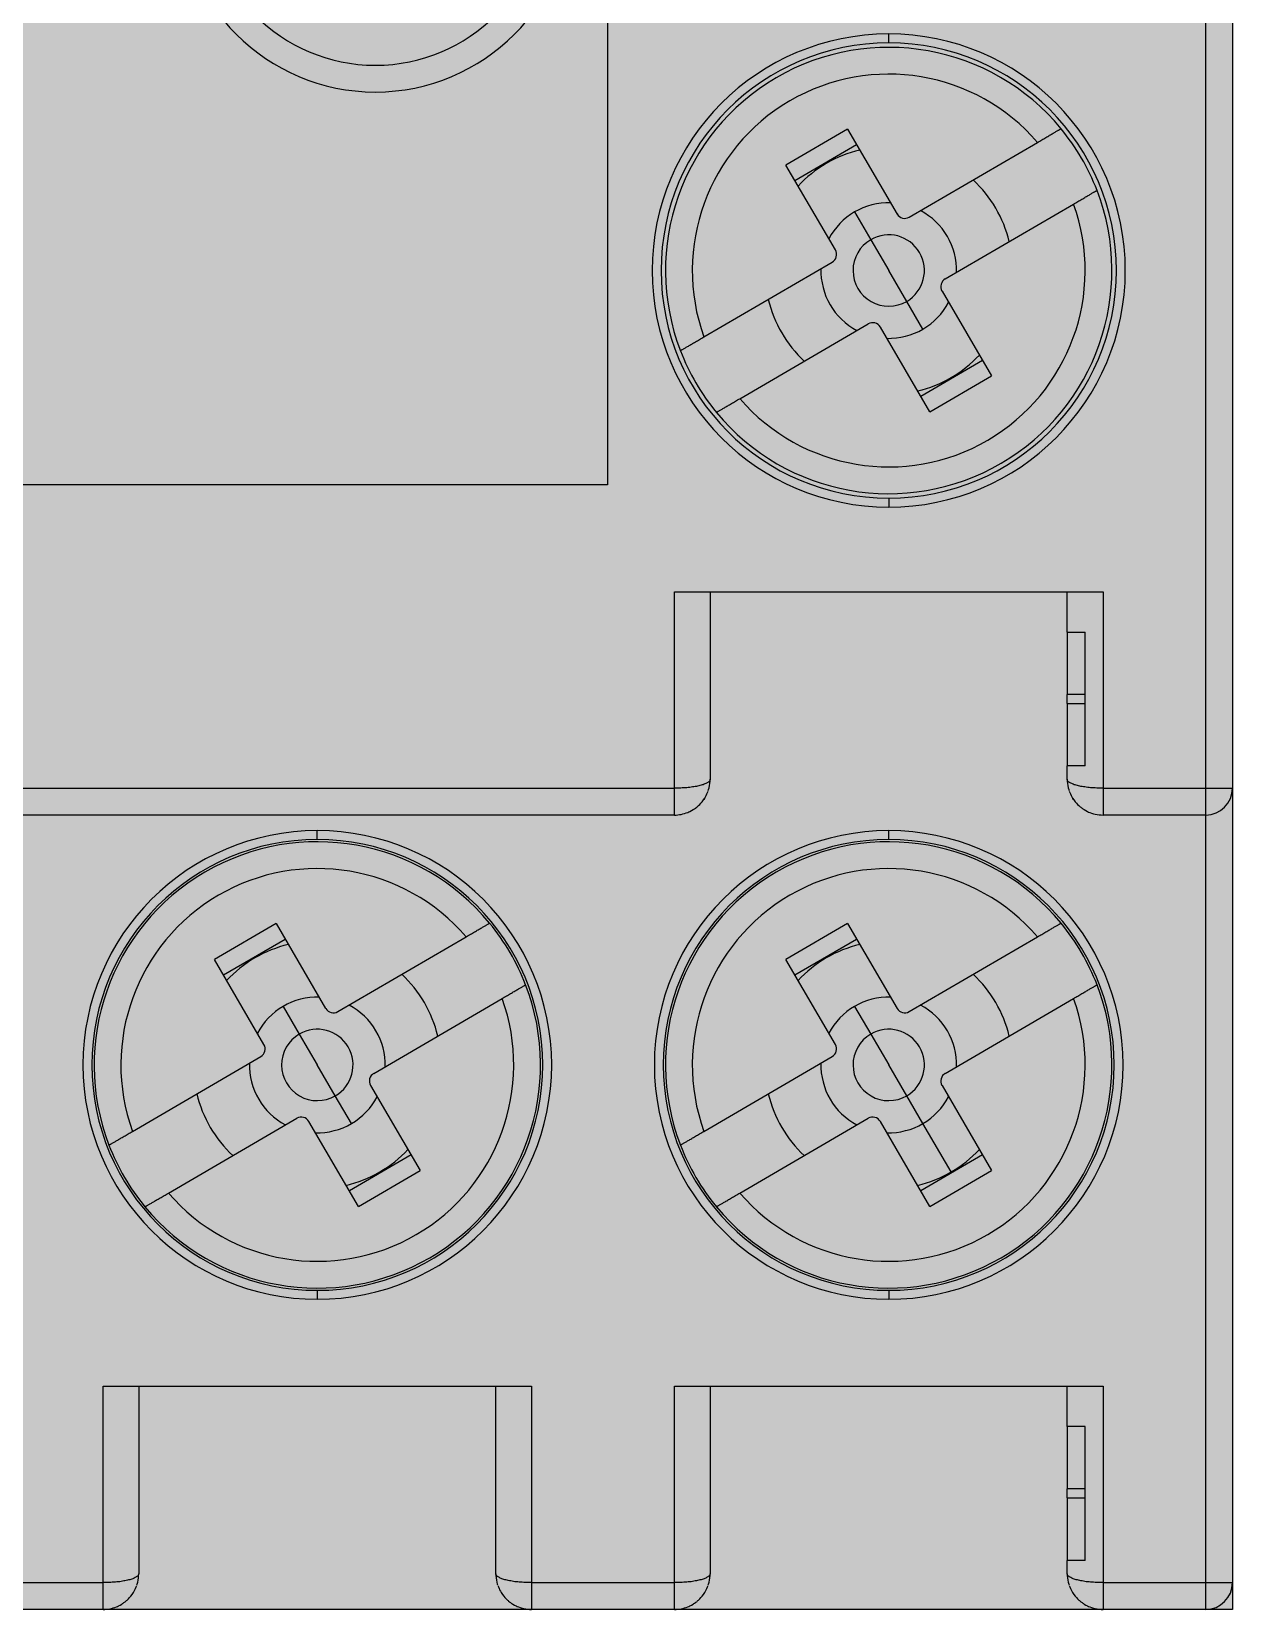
# Model space of a CAD drawing. Extents: x -20 to 2016, y -5898 to 916.
# Drawn here: x 996.1 to 1009.55, y 38.16 to 55.84 of the extents above; entities that cross this region are included whole.
import ezdxf

# ---------------------------------------------------------------- set-up
doc = ezdxf.new("R2010")
doc.units = 0
doc.layers.add('MAIN-1', color=7, linetype='Continuous')
doc.layers.add('SYMS', color=7, linetype='Continuous')

msp = doc.modelspace()

# ---------------------------------------------------------------- hatches: boundary and pattern name
at = {"layer": 'SYMS', "true_color": 0x636466}
h = msp.add_hatch(color=251, dxfattribs=at)
h.dxf.hatch_style = 1
h.paths.add_polyline_path([(982.655, 38.159), (1009.555, 38.159), (1009.555, 117.159), (982.655, 117.159)])

# ---------------------------------------------------------------- linework, layer by layer
at = {"layer": 'MAIN-1'}
for p, q in [((1002.555, 56.959), (1002.555, 50.759)), ((1009.255, 47.359), (1009.255, 56.959)), ((1009.555, 56.959), (1009.555, 47.359)), ((1005.705, 55.709), (1005.705, 55.809)), ((1005.244, 54.743), (1004.553, 54.34)), ((1005.244, 54.743), (1005.798, 53.792)), ((1007.408, 54.616), (1007.42, 54.623)), ((1007.42, 54.623), (1007.432, 54.629)), ((1007.432, 54.629), (1007.443, 54.636)), ((1007.443, 54.636), (1007.454, 54.642)), ((1007.454, 54.642), (1007.465, 54.649)), ((1007.465, 54.649), (1007.476, 54.655)), ((1007.476, 54.655), (1007.487, 54.661)), ((1007.487, 54.661), (1007.497, 54.668)), ((1007.497, 54.668), (1007.507, 54.674)), ((1007.507, 54.674), (1007.517, 54.679)), ((1007.517, 54.679), (1007.527, 54.685)), ((1007.527, 54.685), (1007.537, 54.691)), ((1007.537, 54.691), (1007.546, 54.696)), ((1007.546, 54.696), (1007.554, 54.701)), ((1007.554, 54.701), (1007.563, 54.706)), ((1007.563, 54.706), (1007.571, 54.71)), ((1007.571, 54.71), (1007.578, 54.715)), ((1007.578, 54.715), (1007.585, 54.719)), ((1007.585, 54.719), (1007.592, 54.723)), ((1007.592, 54.723), (1007.598, 54.726)), ((1007.598, 54.726), (1007.604, 54.73)), ((1007.604, 54.73), (1007.609, 54.733)), ((1007.609, 54.733), (1007.614, 54.736)), ((1007.614, 54.736), (1007.618, 54.738)), ((1007.618, 54.738), (1007.622, 54.74)), ((1007.622, 54.74), (1007.625, 54.742)), ((1007.625, 54.742), (1007.628, 54.744)), ((1007.628, 54.744), (1007.631, 54.745)), ((1007.631, 54.745), (1007.632, 54.746)), ((1007.632, 54.746), (1007.634, 54.747)), ((1007.634, 54.747), (1007.634, 54.748)), ((1007.634, 54.748), (1007.635, 54.748)), ((1004.654, 54.167), (1005.345, 54.57)), ((1005.935, 53.756), (1007.372, 54.594)), ((1007.372, 54.594), (1007.384, 54.602)), ((1007.384, 54.602), (1007.396, 54.609)), ((1007.396, 54.609), (1007.408, 54.616)), ((1005.107, 53.389), (1004.553, 54.34)), ((1007.787, 53.911), (1007.799, 53.918)), ((1007.799, 53.918), (1007.811, 53.925)), ((1007.811, 53.925), (1007.823, 53.932)), ((1007.823, 53.932), (1007.835, 53.938)), ((1007.835, 53.938), (1007.846, 53.945)), ((1007.846, 53.945), (1007.857, 53.951)), ((1007.857, 53.951), (1007.868, 53.958)), ((1007.868, 53.958), (1007.879, 53.964)), ((1007.879, 53.964), (1007.89, 53.97)), ((1007.89, 53.97), (1007.9, 53.977)), ((1007.9, 53.977), (1007.91, 53.983)), ((1007.91, 53.983), (1007.92, 53.988)), ((1007.92, 53.988), (1007.93, 53.994)), ((1007.93, 53.994), (1007.94, 54)), ((1007.94, 54), (1007.949, 54.005)), ((1007.949, 54.005), (1007.957, 54.01)), ((1007.957, 54.01), (1007.966, 54.015)), ((1007.966, 54.015), (1007.974, 54.019)), ((1007.974, 54.019), (1007.981, 54.024)), ((1007.981, 54.024), (1007.988, 54.028)), ((1007.988, 54.028), (1007.995, 54.032)), ((1007.995, 54.032), (1008.001, 54.035)), ((1008.001, 54.035), (1008.007, 54.039)), ((1008.007, 54.039), (1008.012, 54.042)), ((1008.012, 54.042), (1008.017, 54.045)), ((1008.017, 54.045), (1008.021, 54.047)), ((1008.021, 54.047), (1008.025, 54.049)), ((1008.025, 54.049), (1008.028, 54.051)), ((1008.028, 54.051), (1008.031, 54.053)), ((1008.031, 54.053), (1008.034, 54.054)), ((1008.034, 54.054), (1008.035, 54.055)), ((1008.035, 54.055), (1008.037, 54.056)), ((1008.037, 54.056), (1008.038, 54.057)), ((1008.038, 54.057), (1008.038, 54.057)), ((1005.322, 53.815), (1005.503, 53.504)), ((1006.338, 53.065), (1007.775, 53.903)), ((1007.775, 53.903), (1007.787, 53.911)), ((1005.503, 53.504), (1005.705, 53.159)), ((1003.634, 52.415), (1005.071, 53.253)), ((1005.906, 52.813), (1005.705, 53.159)), ((1006.302, 52.929), (1006.856, 51.978)), ((1006.087, 52.503), (1005.906, 52.813)), ((1004.037, 51.723), (1005.474, 52.562)), ((1006.165, 51.575), (1005.611, 52.526)), ((1003.479, 52.324), (1003.489, 52.33)), ((1003.489, 52.33), (1003.499, 52.335)), ((1003.499, 52.335), (1003.509, 52.341)), ((1003.509, 52.341), (1003.519, 52.348)), ((1003.519, 52.348), (1003.53, 52.354)), ((1003.53, 52.354), (1003.541, 52.36)), ((1003.541, 52.36), (1003.552, 52.366)), ((1003.552, 52.366), (1003.563, 52.373)), ((1003.563, 52.373), (1003.575, 52.38)), ((1003.575, 52.38), (1003.586, 52.386)), ((1003.586, 52.386), (1003.598, 52.393)), ((1003.598, 52.393), (1003.61, 52.4)), ((1003.61, 52.4), (1003.622, 52.407)), ((1003.622, 52.407), (1003.634, 52.415)), ((1003.371, 52.261), (1003.372, 52.261)), ((1003.372, 52.262), (1003.374, 52.263)), ((1003.372, 52.261), (1003.372, 52.262)), ((1003.374, 52.263), (1003.376, 52.264)), ((1003.376, 52.264), (1003.378, 52.265)), ((1003.378, 52.265), (1003.381, 52.267)), ((1003.381, 52.267), (1003.384, 52.269)), ((1003.384, 52.269), (1003.388, 52.271)), ((1003.388, 52.271), (1003.392, 52.273)), ((1003.392, 52.273), (1003.397, 52.276)), ((1003.397, 52.276), (1003.402, 52.279)), ((1003.402, 52.279), (1003.408, 52.283)), ((1003.408, 52.283), (1003.414, 52.286)), ((1003.414, 52.286), (1003.421, 52.29)), ((1003.421, 52.29), (1003.428, 52.294)), ((1003.428, 52.294), (1003.436, 52.299)), ((1003.436, 52.299), (1003.443, 52.303)), ((1003.443, 52.303), (1003.452, 52.308)), ((1003.452, 52.308), (1003.461, 52.313)), ((1003.461, 52.313), (1003.47, 52.318)), ((1003.47, 52.318), (1003.479, 52.324)), ((1006.755, 52.151), (1006.064, 51.748)), ((1006.165, 51.575), (1006.856, 51.978)), ((1003.855, 51.617), (1003.864, 51.622)), ((1003.864, 51.622), (1003.873, 51.627)), ((1003.873, 51.627), (1003.882, 51.633)), ((1003.882, 51.633), (1003.892, 51.639)), ((1003.892, 51.639), (1003.902, 51.644)), ((1003.902, 51.644), (1003.912, 51.65)), ((1003.912, 51.65), (1003.923, 51.656)), ((1003.923, 51.656), (1003.933, 51.663)), ((1003.933, 51.663), (1003.944, 51.669)), ((1003.944, 51.669), (1003.955, 51.675)), ((1003.955, 51.675), (1003.966, 51.682)), ((1003.966, 51.682), (1003.978, 51.689)), ((1003.978, 51.689), (1003.989, 51.695)), ((1003.989, 51.695), (1004.001, 51.702)), ((1004.001, 51.702), (1004.013, 51.709)), ((1004.013, 51.709), (1004.025, 51.716)), ((1004.025, 51.716), (1004.037, 51.723)), ((1003.774, 51.57), (1003.775, 51.57)), ((1003.775, 51.57), (1003.776, 51.571)), ((1003.776, 51.571), (1003.777, 51.571)), ((1003.777, 51.571), (1003.779, 51.573)), ((1003.779, 51.573), (1003.781, 51.574)), ((1003.781, 51.574), (1003.784, 51.576)), ((1003.784, 51.576), (1003.787, 51.577)), ((1003.787, 51.577), (1003.791, 51.58)), ((1003.791, 51.58), (1003.795, 51.582)), ((1003.795, 51.582), (1003.8, 51.585)), ((1003.8, 51.585), (1003.805, 51.588)), ((1003.805, 51.588), (1003.811, 51.591)), ((1003.811, 51.591), (1003.817, 51.595)), ((1003.817, 51.595), (1003.824, 51.599)), ((1003.824, 51.599), (1003.831, 51.603)), ((1003.831, 51.603), (1003.839, 51.607)), ((1003.839, 51.607), (1003.847, 51.612)), ((1003.847, 51.612), (1003.855, 51.617)), ((1002.555, 50.759), (989.655, 50.759)), ((1005.705, 50.609), (1005.705, 50.509)), ((1003.305, 47.359), (1003.305, 49.559)), ((1003.305, 49.559), (1008.105, 49.559)), ((1003.705, 49.559), (1003.705, 47.459)), ((1007.705, 49.109), (1007.705, 49.559)), ((1008.105, 49.559), (1008.105, 47.359)), ((1007.705, 49.109), (1007.705, 48.409)), ((1007.705, 49.109), (1007.905, 49.109)), ((1007.905, 47.609), (1007.905, 49.109)), ((1007.705, 48.309), (1007.705, 48.409)), ((1007.905, 48.409), (1007.705, 48.409)), ((1007.705, 48.309), (1007.705, 47.609)), ((1007.705, 48.309), (1007.905, 48.309)), ((1007.705, 47.459), (1007.705, 47.609)), ((1007.905, 47.609), (1007.705, 47.609)), ((1003.522, 47.375), (1003.507, 47.373)), ((1003.537, 47.378), (1003.522, 47.375)), ((1003.551, 47.38), (1003.537, 47.378)), ((1003.565, 47.383), (1003.551, 47.38)), ((1003.579, 47.386), (1003.565, 47.383)), ((1003.591, 47.389), (1003.579, 47.386)), ((1003.604, 47.392), (1003.591, 47.389)), ((1003.615, 47.396), (1003.604, 47.392)), ((1003.626, 47.399), (1003.615, 47.396)), ((1003.637, 47.403), (1003.626, 47.399)), ((1003.646, 47.407), (1003.637, 47.403)), ((1003.655, 47.411), (1003.646, 47.407)), ((1003.664, 47.415), (1003.655, 47.411)), ((1003.671, 47.419), (1003.664, 47.415)), ((1003.678, 47.423), (1003.671, 47.419)), ((1003.684, 47.427), (1003.678, 47.423)), ((1003.69, 47.432), (1003.684, 47.427)), ((1003.694, 47.436), (1003.69, 47.432)), ((1003.693, 47.364), (1003.698, 47.388)), ((1003.698, 47.44), (1003.694, 47.436)), ((1003.701, 47.445), (1003.698, 47.44)), ((1003.698, 47.388), (1003.702, 47.413)), ((1003.703, 47.449), (1003.701, 47.445)), ((1003.702, 47.413), (1003.704, 47.438)), ((1003.704, 47.454), (1003.703, 47.449)), ((1003.705, 47.459), (1003.704, 47.454)), ((1003.704, 47.438), (1003.705, 47.459)), ((1007.705, 47.454), (1007.705, 47.459)), ((1007.705, 47.459), (1007.705, 47.438)), ((1007.706, 47.449), (1007.705, 47.454)), ((1007.705, 47.438), (1007.707, 47.413)), ((1007.708, 47.445), (1007.706, 47.449)), ((1007.707, 47.413), (1007.711, 47.388)), ((1007.711, 47.44), (1007.708, 47.445)), ((1007.715, 47.436), (1007.711, 47.44)), ((1007.711, 47.388), (1007.716, 47.364)), ((1007.719, 47.432), (1007.715, 47.436)), ((1007.725, 47.427), (1007.719, 47.432)), ((1007.731, 47.423), (1007.725, 47.427)), ((1007.738, 47.419), (1007.731, 47.423)), ((1007.745, 47.415), (1007.738, 47.419)), ((1007.754, 47.411), (1007.745, 47.415)), ((1007.763, 47.407), (1007.754, 47.411)), ((1007.772, 47.403), (1007.763, 47.407)), ((1007.783, 47.399), (1007.772, 47.403)), ((1007.794, 47.396), (1007.783, 47.399)), ((1007.806, 47.392), (1007.794, 47.396)), ((1007.818, 47.389), (1007.806, 47.392)), ((1007.831, 47.386), (1007.818, 47.389)), ((1007.844, 47.383), (1007.831, 47.386)), ((1007.858, 47.38), (1007.844, 47.383)), ((1007.872, 47.378), (1007.858, 47.38)), ((1007.887, 47.375), (1007.872, 47.378)), ((1007.902, 47.373), (1007.887, 47.375)), ((988.905, 47.359), (1003.305, 47.359)), ((1003.305, 47.059), (1003.305, 47.359)), ((1003.322, 47.359), (1003.305, 47.359)), ((1003.34, 47.359), (1003.322, 47.359)), ((1003.357, 47.36), (1003.34, 47.359)), ((1003.375, 47.361), (1003.357, 47.36)), ((1003.392, 47.362), (1003.375, 47.361)), ((1003.409, 47.363), (1003.392, 47.362)), ((1003.426, 47.364), (1003.409, 47.363)), ((1003.443, 47.365), (1003.426, 47.364)), ((1003.459, 47.367), (1003.443, 47.365)), ((1003.476, 47.368), (1003.459, 47.367)), ((1003.492, 47.37), (1003.476, 47.368)), ((1003.507, 47.373), (1003.492, 47.37)), ((1003.602, 47.191), (1003.616, 47.208)), ((1003.616, 47.208), (1003.631, 47.228)), ((1003.631, 47.228), (1003.641, 47.243)), ((1003.635, 47.234), (1003.645, 47.249)), ((1003.641, 47.243), (1003.635, 47.234)), ((1003.645, 47.249), (1003.654, 47.264)), ((1003.654, 47.264), (1003.662, 47.279)), ((1003.662, 47.279), (1003.669, 47.295)), ((1003.669, 47.295), (1003.676, 47.311)), ((1003.676, 47.311), (1003.682, 47.327)), ((1003.684, 47.333), (1003.688, 47.344)), ((1003.688, 47.344), (1003.693, 47.364)), ((1007.716, 47.364), (1007.721, 47.344)), ((1007.721, 47.344), (1007.725, 47.333)), ((1007.727, 47.327), (1007.733, 47.311)), ((1007.733, 47.311), (1007.74, 47.295)), ((1007.74, 47.295), (1007.747, 47.279)), ((1007.747, 47.279), (1007.756, 47.264)), ((1007.756, 47.264), (1007.764, 47.249)), ((1007.764, 47.249), (1007.774, 47.234)), ((1007.774, 47.234), (1007.768, 47.243)), ((1007.768, 47.243), (1007.778, 47.228)), ((1007.778, 47.228), (1007.794, 47.208)), ((1007.794, 47.208), (1007.807, 47.191)), ((1007.918, 47.37), (1007.902, 47.373)), ((1007.934, 47.368), (1007.918, 47.37)), ((1007.95, 47.367), (1007.934, 47.368)), ((1007.966, 47.365), (1007.95, 47.367)), ((1007.983, 47.364), (1007.966, 47.365)), ((1008, 47.363), (1007.983, 47.364)), ((1008.017, 47.362), (1008, 47.363)), ((1008.034, 47.361), (1008.017, 47.362)), ((1008.052, 47.36), (1008.034, 47.361)), ((1008.069, 47.359), (1008.052, 47.36)), ((1008.087, 47.359), (1008.069, 47.359)), ((1008.105, 47.359), (1008.087, 47.359)), ((1008.105, 47.359), (1009.255, 47.359)), ((1008.105, 47.359), (1008.105, 47.059)), ((1009.255, 47.059), (1009.255, 47.359)), ((1009.255, 47.359), (1009.555, 47.359)), ((1009.555, 47.359), (1009.555, 38.459)), ((1003.305, 47.059), (988.905, 47.059)), ((1003.305, 47.059), (1003.324, 47.059)), ((1003.324, 47.059), (1003.343, 47.061)), ((1003.343, 47.061), (1003.362, 47.063)), ((1003.362, 47.063), (1003.381, 47.066)), ((1003.381, 47.066), (1003.4, 47.071)), ((1003.4, 47.071), (1003.419, 47.076)), ((1003.419, 47.076), (1003.437, 47.082)), ((1003.437, 47.082), (1003.455, 47.088)), ((1003.455, 47.088), (1003.466, 47.093)), ((1003.466, 47.093), (1003.478, 47.098)), ((1003.478, 47.098), (1003.496, 47.108)), ((1003.496, 47.108), (1003.515, 47.119)), ((1003.515, 47.119), (1003.524, 47.125)), ((1003.524, 47.125), (1003.531, 47.129)), ((1003.531, 47.129), (1003.539, 47.135)), ((1003.539, 47.135), (1003.546, 47.14)), ((1003.546, 47.14), (1003.554, 47.146)), ((1003.554, 47.146), (1003.561, 47.152)), ((1003.561, 47.152), (1003.568, 47.158)), ((1003.568, 47.158), (1003.575, 47.164)), ((1003.575, 47.164), (1003.589, 47.177)), ((1003.589, 47.177), (1003.602, 47.191)), ((1007.807, 47.191), (1007.82, 47.177)), ((1007.82, 47.177), (1007.834, 47.164)), ((1007.834, 47.164), (1007.841, 47.158)), ((1007.841, 47.158), (1007.848, 47.152)), ((1007.848, 47.152), (1007.856, 47.146)), ((1007.856, 47.146), (1007.863, 47.14)), ((1007.863, 47.14), (1007.87, 47.135)), ((1007.87, 47.135), (1007.878, 47.129)), ((1007.878, 47.129), (1007.885, 47.125)), ((1007.885, 47.125), (1007.894, 47.119)), ((1007.894, 47.119), (1007.913, 47.108)), ((1007.913, 47.108), (1007.931, 47.099)), ((1007.931, 47.099), (1007.944, 47.092)), ((1007.944, 47.092), (1007.957, 47.087)), ((1007.957, 47.087), (1007.977, 47.08)), ((1007.977, 47.08), (1007.998, 47.073)), ((1007.998, 47.073), (1008.019, 47.068)), ((1008.019, 47.068), (1008.04, 47.064)), ((1008.04, 47.064), (1008.061, 47.061)), ((1008.061, 47.061), (1008.083, 47.06)), ((1008.083, 47.06), (1008.105, 47.059)), ((1009.255, 47.059), (1008.105, 47.059)), ((1009.255, 38.459), (1009.255, 47.059)), ((999.305, 46.784), (999.305, 46.884)), ((1005.705, 46.784), (1005.705, 46.884)), ((998.844, 45.843), (998.153, 45.44)), ((998.844, 45.843), (999.398, 44.892)), ((1001.117, 45.779), (1001.127, 45.785)), ((1001.127, 45.785), (1001.137, 45.791)), ((1001.137, 45.791), (1001.146, 45.796)), ((1001.146, 45.796), (1001.154, 45.801)), ((1001.154, 45.801), (1001.163, 45.806)), ((1001.163, 45.806), (1001.171, 45.81)), ((1001.171, 45.81), (1001.178, 45.815)), ((1001.178, 45.815), (1001.185, 45.819)), ((1001.185, 45.819), (1001.192, 45.823)), ((1001.192, 45.823), (1001.198, 45.826)), ((1001.198, 45.826), (1001.204, 45.83)), ((1001.204, 45.83), (1001.209, 45.833)), ((1001.209, 45.833), (1001.214, 45.836)), ((1001.214, 45.836), (1001.218, 45.838)), ((1001.218, 45.838), (1001.222, 45.84)), ((1001.222, 45.84), (1001.225, 45.842)), ((1001.225, 45.842), (1001.228, 45.844)), ((1001.228, 45.844), (1001.231, 45.845)), ((1001.231, 45.845), (1001.232, 45.846)), ((1001.232, 45.846), (1001.234, 45.847)), ((1001.234, 45.847), (1001.234, 45.848)), ((1001.234, 45.848), (1001.235, 45.848)), ((1005.244, 45.843), (1004.553, 45.44)), ((1005.244, 45.843), (1005.798, 44.892)), ((1007.518, 45.78), (1007.527, 45.785)), ((1007.527, 45.785), (1007.537, 45.791)), ((1007.537, 45.791), (1007.546, 45.796)), ((1007.546, 45.796), (1007.554, 45.801)), ((1007.554, 45.801), (1007.563, 45.806)), ((1007.563, 45.806), (1007.571, 45.81)), ((1007.571, 45.81), (1007.578, 45.815)), ((1007.578, 45.815), (1007.585, 45.819)), ((1007.585, 45.819), (1007.592, 45.823)), ((1007.592, 45.823), (1007.598, 45.826)), ((1007.598, 45.826), (1007.604, 45.83)), ((1007.604, 45.83), (1007.609, 45.833)), ((1007.609, 45.833), (1007.614, 45.836)), ((1007.614, 45.836), (1007.618, 45.838)), ((1007.618, 45.838), (1007.622, 45.84)), ((1007.622, 45.84), (1007.625, 45.842)), ((1007.625, 45.842), (1007.628, 45.844)), ((1007.628, 45.844), (1007.631, 45.845)), ((1007.631, 45.845), (1007.632, 45.846)), ((1007.632, 45.846), (1007.634, 45.847)), ((1007.634, 45.847), (1007.634, 45.848)), ((1007.634, 45.848), (1007.635, 45.848)), ((998.254, 45.267), (998.945, 45.67)), ((999.535, 44.856), (1000.972, 45.694)), ((1000.972, 45.694), (1000.984, 45.702)), ((1000.984, 45.702), (1000.996, 45.709)), ((1000.996, 45.709), (1001.008, 45.716)), ((1001.008, 45.716), (1001.02, 45.723)), ((1001.02, 45.723), (1001.032, 45.729)), ((1001.032, 45.729), (1001.043, 45.736)), ((1001.043, 45.736), (1001.054, 45.742)), ((1001.054, 45.742), (1001.065, 45.749)), ((1001.065, 45.749), (1001.076, 45.755)), ((1001.076, 45.755), (1001.087, 45.761)), ((1001.087, 45.761), (1001.097, 45.768)), ((1001.097, 45.768), (1001.107, 45.774)), ((1001.107, 45.774), (1001.117, 45.779)), ((1004.654, 45.267), (1005.345, 45.67)), ((1005.935, 44.856), (1007.372, 45.694)), ((1007.372, 45.694), (1007.384, 45.701)), ((1007.384, 45.701), (1007.396, 45.708)), ((1007.396, 45.708), (1007.407, 45.715)), ((1007.407, 45.715), (1007.419, 45.722)), ((1007.419, 45.722), (1007.431, 45.729)), ((1007.431, 45.729), (1007.442, 45.736)), ((1007.442, 45.736), (1007.454, 45.742)), ((1007.454, 45.742), (1007.465, 45.749)), ((1007.465, 45.749), (1007.476, 45.755)), ((1007.476, 45.755), (1007.487, 45.762)), ((1007.487, 45.762), (1007.497, 45.768)), ((1007.497, 45.768), (1007.508, 45.774)), ((1007.508, 45.774), (1007.518, 45.78)), ((998.707, 44.489), (998.153, 45.44)), ((1005.107, 44.489), (1004.553, 45.44)), ((1001.5, 45.077), (1001.51, 45.082)), ((1001.51, 45.082), (1001.52, 45.088)), ((1001.52, 45.088), (1001.53, 45.094)), ((1001.53, 45.094), (1001.54, 45.1)), ((1001.54, 45.1), (1001.549, 45.105)), ((1001.549, 45.105), (1001.557, 45.11)), ((1001.557, 45.11), (1001.566, 45.115)), ((1001.566, 45.115), (1001.574, 45.119)), ((1001.574, 45.119), (1001.581, 45.124)), ((1001.581, 45.124), (1001.588, 45.128)), ((1001.588, 45.128), (1001.595, 45.132)), ((1001.595, 45.132), (1001.601, 45.135)), ((1001.601, 45.135), (1001.607, 45.139)), ((1001.607, 45.139), (1001.612, 45.142)), ((1001.612, 45.142), (1001.617, 45.145)), ((1001.617, 45.145), (1001.621, 45.147)), ((1001.621, 45.147), (1001.625, 45.149)), ((1001.625, 45.149), (1001.628, 45.151)), ((1001.628, 45.151), (1001.631, 45.153)), ((1001.631, 45.153), (1001.634, 45.154)), ((1001.634, 45.154), (1001.635, 45.155)), ((1001.635, 45.155), (1001.637, 45.156)), ((1001.637, 45.156), (1001.638, 45.157)), ((1001.638, 45.157), (1001.638, 45.157)), ((1007.9, 45.077), (1007.911, 45.083)), ((1007.911, 45.083), (1007.921, 45.088)), ((1007.921, 45.088), (1007.93, 45.094)), ((1007.93, 45.094), (1007.94, 45.1)), ((1007.94, 45.1), (1007.949, 45.105)), ((1007.949, 45.105), (1007.957, 45.11)), ((1007.957, 45.11), (1007.966, 45.115)), ((1007.966, 45.115), (1007.974, 45.119)), ((1007.974, 45.119), (1007.981, 45.124)), ((1007.981, 45.124), (1007.988, 45.128)), ((1007.988, 45.128), (1007.995, 45.132)), ((1007.995, 45.132), (1008.001, 45.135)), ((1008.001, 45.135), (1008.007, 45.139)), ((1008.007, 45.139), (1008.012, 45.142)), ((1008.012, 45.142), (1008.017, 45.145)), ((1008.017, 45.145), (1008.021, 45.147)), ((1008.021, 45.147), (1008.025, 45.149)), ((1008.025, 45.149), (1008.028, 45.151)), ((1008.028, 45.151), (1008.031, 45.153)), ((1008.031, 45.153), (1008.034, 45.154)), ((1008.034, 45.154), (1008.035, 45.155)), ((1008.035, 45.155), (1008.037, 45.156)), ((1008.037, 45.156), (1008.038, 45.157)), ((1008.038, 45.157), (1008.038, 45.157)), ((998.922, 44.915), (999.103, 44.604)), ((999.938, 44.165), (1001.375, 45.003)), ((1001.375, 45.003), (1001.387, 45.011)), ((1001.387, 45.011), (1001.399, 45.018)), ((1001.399, 45.018), (1001.411, 45.025)), ((1001.411, 45.025), (1001.423, 45.032)), ((1001.423, 45.032), (1001.435, 45.038)), ((1001.435, 45.038), (1001.446, 45.045)), ((1001.446, 45.045), (1001.457, 45.051)), ((1001.457, 45.051), (1001.468, 45.058)), ((1001.468, 45.058), (1001.479, 45.064)), ((1001.479, 45.064), (1001.49, 45.07)), ((1001.49, 45.07), (1001.5, 45.077)), ((1005.322, 44.915), (1005.503, 44.604)), ((1006.338, 44.165), (1007.775, 45.003)), ((1007.775, 45.003), (1007.787, 45.01)), ((1007.787, 45.01), (1007.799, 45.017)), ((1007.799, 45.017), (1007.811, 45.024)), ((1007.811, 45.024), (1007.822, 45.031)), ((1007.822, 45.031), (1007.834, 45.038)), ((1007.834, 45.038), (1007.845, 45.045)), ((1007.845, 45.045), (1007.857, 45.051)), ((1007.857, 45.051), (1007.868, 45.058)), ((1007.868, 45.058), (1007.879, 45.064)), ((1007.879, 45.064), (1007.89, 45.071)), ((1007.89, 45.071), (1007.9, 45.077)), ((999.103, 44.604), (999.305, 44.259)), ((1005.503, 44.604), (1005.705, 44.259)), ((997.234, 43.515), (998.671, 44.353)), ((999.506, 43.913), (999.305, 44.259)), ((1003.634, 43.515), (1005.071, 44.353)), ((1005.906, 43.913), (1005.705, 44.259)), ((999.902, 44.029), (1000.456, 43.078)), ((1006.302, 44.029), (1006.856, 43.078)), ((999.687, 43.603), (999.506, 43.913)), ((1006.087, 43.603), (1005.906, 43.913)), ((997.175, 43.48), (997.186, 43.486)), ((997.186, 43.486), (997.198, 43.493)), ((997.198, 43.493), (997.21, 43.5)), ((997.21, 43.5), (997.222, 43.507)), ((997.222, 43.507), (997.234, 43.515)), ((997.637, 42.823), (999.074, 43.662)), ((999.765, 42.675), (999.211, 43.626)), ((1003.575, 43.48), (1003.587, 43.487)), ((1003.587, 43.487), (1003.599, 43.494)), ((1003.599, 43.494), (1003.611, 43.501)), ((1003.611, 43.501), (1003.622, 43.508)), ((1003.622, 43.508), (1003.634, 43.515)), ((1004.037, 42.823), (1005.474, 43.662)), ((1006.165, 42.675), (1005.611, 43.626)), ((1006.404, 43.06), (1006.087, 43.603)), ((996.971, 43.361), (996.972, 43.361)), ((996.972, 43.362), (996.974, 43.363)), ((996.972, 43.361), (996.972, 43.362)), ((996.974, 43.363), (996.976, 43.364)), ((996.976, 43.364), (996.978, 43.365)), ((996.978, 43.365), (996.981, 43.367)), ((996.981, 43.367), (996.984, 43.369)), ((996.984, 43.369), (996.988, 43.371)), ((996.988, 43.371), (996.992, 43.373)), ((996.992, 43.373), (996.997, 43.376)), ((996.997, 43.376), (997.002, 43.379)), ((997.002, 43.379), (997.008, 43.383)), ((997.008, 43.383), (997.014, 43.386)), ((997.014, 43.386), (997.021, 43.39)), ((997.021, 43.39), (997.028, 43.394)), ((997.028, 43.394), (997.036, 43.399)), ((997.036, 43.399), (997.043, 43.403)), ((997.043, 43.403), (997.052, 43.408)), ((997.052, 43.408), (997.061, 43.413)), ((997.061, 43.413), (997.07, 43.418)), ((997.07, 43.418), (997.079, 43.424)), ((997.079, 43.424), (997.089, 43.43)), ((997.089, 43.43), (997.099, 43.435)), ((997.099, 43.435), (997.109, 43.441)), ((997.109, 43.441), (997.119, 43.448)), ((997.119, 43.448), (997.13, 43.454)), ((997.13, 43.454), (997.141, 43.46)), ((997.141, 43.46), (997.152, 43.466)), ((997.152, 43.466), (997.163, 43.473)), ((997.163, 43.473), (997.175, 43.48)), ((1003.371, 43.361), (1003.372, 43.361)), ((1003.372, 43.362), (1003.374, 43.363)), ((1003.372, 43.361), (1003.372, 43.362)), ((1003.374, 43.363), (1003.376, 43.364)), ((1003.376, 43.364), (1003.378, 43.365)), ((1003.378, 43.365), (1003.381, 43.367)), ((1003.381, 43.367), (1003.384, 43.369)), ((1003.384, 43.369), (1003.388, 43.371)), ((1003.388, 43.371), (1003.392, 43.373)), ((1003.392, 43.373), (1003.397, 43.376)), ((1003.397, 43.376), (1003.402, 43.379)), ((1003.402, 43.379), (1003.408, 43.383)), ((1003.408, 43.383), (1003.414, 43.386)), ((1003.414, 43.386), (1003.421, 43.39)), ((1003.421, 43.39), (1003.428, 43.394)), ((1003.428, 43.394), (1003.436, 43.399)), ((1003.436, 43.399), (1003.443, 43.403)), ((1003.443, 43.403), (1003.452, 43.408)), ((1003.452, 43.408), (1003.46, 43.413)), ((1003.46, 43.413), (1003.469, 43.418)), ((1003.469, 43.418), (1003.479, 43.424)), ((1003.479, 43.424), (1003.489, 43.429)), ((1003.489, 43.429), (1003.499, 43.435)), ((1003.499, 43.435), (1003.509, 43.441)), ((1003.509, 43.441), (1003.519, 43.447)), ((1003.519, 43.447), (1003.53, 43.454)), ((1003.53, 43.454), (1003.541, 43.46)), ((1003.541, 43.46), (1003.552, 43.467)), ((1003.552, 43.467), (1003.564, 43.473)), ((1003.564, 43.473), (1003.575, 43.48)), ((1000.355, 43.251), (999.664, 42.848)), ((1006.755, 43.251), (1006.064, 42.848)), ((999.765, 42.675), (1000.456, 43.078)), ((1006.165, 42.675), (1006.856, 43.078)), ((997.555, 42.775), (997.566, 42.782)), ((997.566, 42.782), (997.578, 42.789)), ((997.578, 42.789), (997.589, 42.795)), ((997.589, 42.795), (997.601, 42.802)), ((997.601, 42.802), (997.613, 42.809)), ((997.613, 42.809), (997.625, 42.816)), ((997.625, 42.816), (997.637, 42.823)), ((1003.955, 42.776), (1003.967, 42.782)), ((1003.967, 42.782), (1003.978, 42.789)), ((1003.978, 42.789), (1003.99, 42.796)), ((1003.99, 42.796), (1004.002, 42.803)), ((1004.002, 42.803), (1004.014, 42.81)), ((1004.014, 42.81), (1004.025, 42.817)), ((1004.025, 42.817), (1004.037, 42.823)), ((997.374, 42.67), (997.375, 42.67)), ((997.375, 42.67), (997.376, 42.671)), ((997.376, 42.671), (997.377, 42.671)), ((997.377, 42.671), (997.379, 42.673)), ((997.379, 42.673), (997.381, 42.674)), ((997.381, 42.674), (997.384, 42.676)), ((997.384, 42.676), (997.387, 42.677)), ((997.387, 42.677), (997.391, 42.68)), ((997.391, 42.68), (997.395, 42.682)), ((997.395, 42.682), (997.4, 42.685)), ((997.4, 42.685), (997.405, 42.688)), ((997.405, 42.688), (997.411, 42.691)), ((997.411, 42.691), (997.417, 42.695)), ((997.417, 42.695), (997.424, 42.699)), ((997.424, 42.699), (997.431, 42.703)), ((997.431, 42.703), (997.439, 42.707)), ((997.439, 42.707), (997.447, 42.712)), ((997.447, 42.712), (997.455, 42.717)), ((997.455, 42.717), (997.464, 42.722)), ((997.464, 42.722), (997.473, 42.727)), ((997.473, 42.727), (997.482, 42.733)), ((997.482, 42.733), (997.492, 42.739)), ((997.492, 42.739), (997.502, 42.744)), ((997.502, 42.744), (997.512, 42.75)), ((997.512, 42.75), (997.523, 42.756)), ((997.523, 42.756), (997.533, 42.763)), ((997.533, 42.763), (997.544, 42.769)), ((997.544, 42.769), (997.555, 42.775)), ((1003.774, 42.67), (1003.775, 42.67)), ((1003.775, 42.67), (1003.775, 42.671)), ((1003.775, 42.671), (1003.777, 42.671)), ((1003.777, 42.671), (1003.779, 42.673)), ((1003.779, 42.673), (1003.781, 42.674)), ((1003.781, 42.674), (1003.784, 42.676)), ((1003.784, 42.676), (1003.787, 42.677)), ((1003.787, 42.677), (1003.791, 42.68)), ((1003.791, 42.68), (1003.795, 42.682)), ((1003.795, 42.682), (1003.8, 42.685)), ((1003.8, 42.685), (1003.805, 42.688)), ((1003.805, 42.688), (1003.811, 42.692)), ((1003.811, 42.692), (1003.817, 42.695)), ((1003.817, 42.695), (1003.824, 42.699)), ((1003.824, 42.699), (1003.831, 42.703)), ((1003.831, 42.703), (1003.839, 42.708)), ((1003.839, 42.708), (1003.847, 42.712)), ((1003.847, 42.712), (1003.855, 42.717)), ((1003.855, 42.717), (1003.863, 42.722)), ((1003.863, 42.722), (1003.873, 42.727)), ((1003.873, 42.727), (1003.882, 42.733)), ((1003.882, 42.733), (1003.892, 42.738)), ((1003.892, 42.738), (1003.902, 42.744)), ((1003.902, 42.744), (1003.912, 42.75)), ((1003.912, 42.75), (1003.922, 42.756)), ((1003.922, 42.756), (1003.933, 42.763)), ((1003.933, 42.763), (1003.944, 42.769)), ((1003.944, 42.769), (1003.955, 42.776)), ((999.305, 41.734), (999.305, 41.634)), ((1005.705, 41.734), (1005.705, 41.634)), ((996.905, 38.459), (996.905, 40.659)), ((996.905, 40.659), (1001.705, 40.659)), ((997.305, 40.659), (997.305, 38.559)), ((1001.305, 38.559), (1001.305, 40.659)), ((1001.705, 40.659), (1001.705, 38.459)), ((1003.305, 38.459), (1003.305, 40.659)), ((1003.305, 40.659), (1008.105, 40.659)), ((1003.705, 40.659), (1003.705, 38.559)), ((1007.705, 40.209), (1007.705, 40.659)), ((1008.105, 40.659), (1008.105, 38.459)), ((1007.705, 40.209), (1007.705, 39.509)), ((1007.905, 40.209), (1007.705, 40.209)), ((1007.905, 38.709), (1007.905, 40.209)), ((1007.705, 39.409), (1007.705, 39.509)), ((1007.905, 39.509), (1007.705, 39.509)), ((1007.705, 39.409), (1007.705, 38.709)), ((1007.705, 39.409), (1007.905, 39.409)), ((997.298, 38.54), (997.294, 38.536)), ((997.301, 38.545), (997.298, 38.54)), ((997.303, 38.549), (997.301, 38.545)), ((997.302, 38.513), (997.304, 38.538)), ((997.304, 38.554), (997.303, 38.549)), ((997.305, 38.559), (997.304, 38.554)), ((997.304, 38.538), (997.305, 38.559)), ((1001.305, 38.554), (1001.305, 38.559)), ((1001.305, 38.559), (1001.305, 38.538)), ((1001.306, 38.549), (1001.305, 38.554)), ((1001.305, 38.538), (1001.307, 38.513)), ((1001.308, 38.545), (1001.306, 38.549)), ((1001.311, 38.54), (1001.308, 38.545)), ((1001.315, 38.536), (1001.311, 38.54)), ((1003.698, 38.54), (1003.694, 38.536)), ((1003.701, 38.545), (1003.698, 38.54)), ((1003.703, 38.549), (1003.701, 38.545)), ((1003.702, 38.513), (1003.704, 38.538)), ((1003.704, 38.554), (1003.703, 38.549)), ((1003.705, 38.559), (1003.704, 38.554)), ((1003.704, 38.538), (1003.705, 38.559)), ((1007.705, 38.559), (1007.705, 38.709)), ((1007.905, 38.709), (1007.705, 38.709)), ((1007.705, 38.554), (1007.705, 38.559)), ((1007.705, 38.559), (1007.705, 38.538)), ((1007.706, 38.549), (1007.705, 38.554)), ((1007.705, 38.538), (1007.707, 38.513)), ((1007.708, 38.545), (1007.706, 38.549)), ((1007.711, 38.54), (1007.708, 38.545)), ((1007.715, 38.536), (1007.711, 38.54)), ((995.305, 38.459), (996.905, 38.459)), ((996.905, 38.159), (996.905, 38.459)), ((996.922, 38.459), (996.905, 38.459)), ((996.94, 38.459), (996.922, 38.459)), ((996.957, 38.46), (996.94, 38.459)), ((996.975, 38.461), (996.957, 38.46)), ((996.992, 38.462), (996.975, 38.461)), ((997.009, 38.463), (996.992, 38.462)), ((997.026, 38.464), (997.009, 38.463)), ((997.043, 38.465), (997.026, 38.464)), ((997.059, 38.467), (997.043, 38.465)), ((997.076, 38.468), (997.059, 38.467)), ((997.092, 38.47), (997.076, 38.468)), ((997.107, 38.473), (997.092, 38.47)), ((997.122, 38.475), (997.107, 38.473)), ((997.137, 38.478), (997.122, 38.475)), ((997.151, 38.48), (997.137, 38.478)), ((997.165, 38.483), (997.151, 38.48)), ((997.179, 38.486), (997.165, 38.483)), ((997.191, 38.489), (997.179, 38.486)), ((997.204, 38.492), (997.191, 38.489)), ((997.215, 38.496), (997.204, 38.492)), ((997.226, 38.499), (997.215, 38.496)), ((997.237, 38.503), (997.226, 38.499)), ((997.246, 38.507), (997.237, 38.503)), ((997.245, 38.349), (997.254, 38.364)), ((997.255, 38.511), (997.246, 38.507)), ((997.254, 38.364), (997.262, 38.379)), ((997.264, 38.515), (997.255, 38.511)), ((997.262, 38.379), (997.269, 38.395)), ((997.271, 38.519), (997.264, 38.515)), ((997.269, 38.395), (997.276, 38.411)), ((997.278, 38.523), (997.271, 38.519)), ((997.276, 38.411), (997.282, 38.427)), ((997.284, 38.527), (997.278, 38.523)), ((997.29, 38.532), (997.284, 38.527)), ((997.284, 38.433), (997.288, 38.444)), ((997.288, 38.444), (997.293, 38.464)), ((997.294, 38.536), (997.29, 38.532)), ((997.293, 38.464), (997.298, 38.488)), ((997.298, 38.488), (997.302, 38.513)), ((1001.307, 38.513), (1001.311, 38.488)), ((1001.311, 38.488), (1001.316, 38.464)), ((1001.319, 38.532), (1001.315, 38.536)), ((1001.316, 38.464), (1001.321, 38.444)), ((1001.325, 38.527), (1001.319, 38.532)), ((1001.321, 38.444), (1001.325, 38.433)), ((1001.331, 38.523), (1001.325, 38.527)), ((1001.327, 38.427), (1001.333, 38.411)), ((1001.338, 38.519), (1001.331, 38.523)), ((1001.333, 38.411), (1001.34, 38.395)), ((1001.345, 38.515), (1001.338, 38.519)), ((1001.34, 38.395), (1001.347, 38.379)), ((1001.354, 38.511), (1001.345, 38.515)), ((1001.347, 38.379), (1001.356, 38.364)), ((1001.363, 38.507), (1001.354, 38.511)), ((1001.356, 38.364), (1001.364, 38.349)), ((1001.372, 38.503), (1001.363, 38.507)), ((1001.383, 38.499), (1001.372, 38.503)), ((1001.394, 38.496), (1001.383, 38.499)), ((1001.406, 38.492), (1001.394, 38.496)), ((1001.418, 38.489), (1001.406, 38.492)), ((1001.431, 38.486), (1001.418, 38.489)), ((1001.444, 38.483), (1001.431, 38.486)), ((1001.458, 38.48), (1001.444, 38.483)), ((1001.472, 38.478), (1001.458, 38.48)), ((1001.487, 38.475), (1001.472, 38.478)), ((1001.502, 38.473), (1001.487, 38.475)), ((1001.518, 38.47), (1001.502, 38.473)), ((1001.534, 38.468), (1001.518, 38.47)), ((1001.55, 38.467), (1001.534, 38.468)), ((1001.566, 38.465), (1001.55, 38.467)), ((1001.583, 38.464), (1001.566, 38.465)), ((1001.6, 38.463), (1001.583, 38.464)), ((1001.617, 38.462), (1001.6, 38.463)), ((1001.634, 38.461), (1001.617, 38.462)), ((1001.652, 38.46), (1001.634, 38.461)), ((1001.669, 38.459), (1001.652, 38.46)), ((1001.687, 38.459), (1001.669, 38.459)), ((1001.705, 38.459), (1001.687, 38.459)), ((1001.705, 38.459), (1003.305, 38.459)), ((1001.705, 38.459), (1001.705, 38.159)), ((1003.305, 38.159), (1003.305, 38.459)), ((1003.322, 38.459), (1003.305, 38.459)), ((1003.34, 38.459), (1003.322, 38.459)), ((1003.357, 38.46), (1003.34, 38.459)), ((1003.375, 38.461), (1003.357, 38.46)), ((1003.392, 38.462), (1003.375, 38.461)), ((1003.409, 38.463), (1003.392, 38.462)), ((1003.426, 38.464), (1003.409, 38.463)), ((1003.443, 38.465), (1003.426, 38.464)), ((1003.459, 38.467), (1003.443, 38.465)), ((1003.476, 38.468), (1003.459, 38.467)), ((1003.492, 38.47), (1003.476, 38.468)), ((1003.507, 38.473), (1003.492, 38.47)), ((1003.522, 38.475), (1003.507, 38.473)), ((1003.537, 38.478), (1003.522, 38.475)), ((1003.551, 38.48), (1003.537, 38.478)), ((1003.565, 38.483), (1003.551, 38.48)), ((1003.579, 38.486), (1003.565, 38.483)), ((1003.591, 38.489), (1003.579, 38.486)), ((1003.604, 38.492), (1003.591, 38.489)), ((1003.615, 38.496), (1003.604, 38.492)), ((1003.626, 38.499), (1003.615, 38.496)), ((1003.637, 38.503), (1003.626, 38.499)), ((1003.646, 38.507), (1003.637, 38.503)), ((1003.645, 38.349), (1003.654, 38.364)), ((1003.655, 38.511), (1003.646, 38.507)), ((1003.654, 38.364), (1003.662, 38.379)), ((1003.664, 38.515), (1003.655, 38.511)), ((1003.662, 38.379), (1003.669, 38.395)), ((1003.671, 38.519), (1003.664, 38.515)), ((1003.669, 38.395), (1003.676, 38.411)), ((1003.678, 38.523), (1003.671, 38.519)), ((1003.676, 38.411), (1003.682, 38.427)), ((1003.684, 38.527), (1003.678, 38.523)), ((1003.69, 38.532), (1003.684, 38.527)), ((1003.684, 38.433), (1003.688, 38.444)), ((1003.688, 38.444), (1003.693, 38.464)), ((1003.694, 38.536), (1003.69, 38.532)), ((1003.693, 38.464), (1003.698, 38.488)), ((1003.698, 38.488), (1003.702, 38.513)), ((1007.707, 38.513), (1007.711, 38.488)), ((1007.711, 38.488), (1007.716, 38.464)), ((1007.719, 38.532), (1007.715, 38.536)), ((1007.716, 38.464), (1007.721, 38.444)), ((1007.725, 38.527), (1007.719, 38.532)), ((1007.721, 38.444), (1007.725, 38.433)), ((1007.731, 38.523), (1007.725, 38.527)), ((1007.727, 38.427), (1007.733, 38.411)), ((1007.738, 38.519), (1007.731, 38.523)), ((1007.733, 38.411), (1007.74, 38.395)), ((1007.745, 38.515), (1007.738, 38.519)), ((1007.74, 38.395), (1007.747, 38.379)), ((1007.754, 38.511), (1007.745, 38.515)), ((1007.747, 38.379), (1007.756, 38.364)), ((1007.763, 38.507), (1007.754, 38.511)), ((1007.756, 38.364), (1007.764, 38.349)), ((1007.772, 38.503), (1007.763, 38.507)), ((1007.783, 38.499), (1007.772, 38.503)), ((1007.794, 38.496), (1007.783, 38.499)), ((1007.806, 38.492), (1007.794, 38.496)), ((1007.818, 38.489), (1007.806, 38.492)), ((1007.831, 38.486), (1007.818, 38.489)), ((1007.844, 38.483), (1007.831, 38.486)), ((1007.858, 38.48), (1007.844, 38.483)), ((1007.872, 38.478), (1007.858, 38.48)), ((1007.887, 38.475), (1007.872, 38.478)), ((1007.902, 38.473), (1007.887, 38.475)), ((1007.918, 38.47), (1007.902, 38.473)), ((1007.934, 38.468), (1007.918, 38.47)), ((1007.95, 38.467), (1007.934, 38.468)), ((1007.966, 38.465), (1007.95, 38.467)), ((1007.983, 38.464), (1007.966, 38.465)), ((1008, 38.463), (1007.983, 38.464)), ((1008.017, 38.462), (1008, 38.463)), ((1008.034, 38.461), (1008.017, 38.462)), ((1008.052, 38.46), (1008.034, 38.461)), ((1008.069, 38.459), (1008.052, 38.46)), ((1008.087, 38.459), (1008.069, 38.459)), ((1008.105, 38.459), (1008.087, 38.459)), ((1008.105, 38.459), (1009.255, 38.459)), ((1008.105, 38.459), (1008.105, 38.159)), ((1009.255, 38.159), (1009.255, 38.459)), ((1009.255, 38.459), (1009.555, 38.459)), ((997.037, 38.182), (997.055, 38.188)), ((997.055, 38.188), (997.066, 38.193)), ((997.066, 38.193), (997.078, 38.198)), ((997.078, 38.198), (997.096, 38.208)), ((997.096, 38.208), (997.115, 38.219)), ((997.115, 38.219), (997.124, 38.225)), ((997.124, 38.225), (997.131, 38.229)), ((997.131, 38.229), (997.139, 38.235)), ((997.139, 38.235), (997.146, 38.24)), ((997.146, 38.24), (997.154, 38.246)), ((997.154, 38.246), (997.161, 38.252)), ((997.161, 38.252), (997.168, 38.258)), ((997.168, 38.258), (997.175, 38.264)), ((997.175, 38.264), (997.189, 38.277)), ((997.189, 38.277), (997.202, 38.291)), ((997.202, 38.291), (997.216, 38.308)), ((997.216, 38.308), (997.231, 38.328)), ((997.231, 38.328), (997.241, 38.343)), ((997.235, 38.334), (997.245, 38.349)), ((997.241, 38.343), (997.235, 38.334)), ((1001.364, 38.349), (1001.374, 38.334)), ((1001.374, 38.334), (1001.368, 38.343)), ((1001.368, 38.343), (1001.378, 38.328)), ((1001.378, 38.328), (1001.394, 38.308)), ((1001.394, 38.308), (1001.407, 38.291)), ((1001.407, 38.291), (1001.42, 38.277)), ((1001.42, 38.277), (1001.434, 38.264)), ((1001.434, 38.264), (1001.441, 38.258)), ((1001.441, 38.258), (1001.448, 38.252)), ((1001.448, 38.252), (1001.456, 38.246)), ((1001.456, 38.246), (1001.463, 38.24)), ((1001.463, 38.24), (1001.47, 38.235)), ((1001.47, 38.235), (1001.478, 38.229)), ((1001.478, 38.229), (1001.485, 38.225)), ((1001.485, 38.225), (1001.494, 38.219)), ((1001.494, 38.219), (1001.513, 38.208)), ((1001.513, 38.208), (1001.531, 38.199)), ((1001.531, 38.199), (1001.544, 38.192)), ((1001.544, 38.192), (1001.557, 38.187)), ((1001.557, 38.187), (1001.577, 38.18)), ((1003.437, 38.182), (1003.455, 38.188)), ((1003.455, 38.188), (1003.466, 38.193)), ((1003.466, 38.193), (1003.478, 38.198)), ((1003.478, 38.198), (1003.496, 38.208)), ((1003.496, 38.208), (1003.515, 38.219)), ((1003.515, 38.219), (1003.524, 38.225)), ((1003.524, 38.225), (1003.531, 38.229)), ((1003.531, 38.229), (1003.539, 38.235)), ((1003.539, 38.235), (1003.546, 38.24)), ((1003.546, 38.24), (1003.554, 38.246)), ((1003.554, 38.246), (1003.561, 38.252)), ((1003.561, 38.252), (1003.568, 38.258)), ((1003.568, 38.258), (1003.575, 38.264)), ((1003.575, 38.264), (1003.589, 38.277)), ((1003.589, 38.277), (1003.602, 38.291)), ((1003.602, 38.291), (1003.616, 38.308)), ((1003.616, 38.308), (1003.631, 38.328)), ((1003.631, 38.328), (1003.641, 38.343)), ((1003.635, 38.334), (1003.645, 38.349)), ((1003.641, 38.343), (1003.635, 38.334)), ((1007.764, 38.349), (1007.774, 38.334)), ((1007.774, 38.334), (1007.768, 38.343)), ((1007.768, 38.343), (1007.778, 38.328)), ((1007.778, 38.328), (1007.794, 38.308)), ((1007.794, 38.308), (1007.807, 38.291)), ((1007.807, 38.291), (1007.82, 38.277)), ((1007.82, 38.277), (1007.834, 38.264)), ((1007.834, 38.264), (1007.841, 38.258)), ((1007.841, 38.258), (1007.848, 38.252)), ((1007.848, 38.252), (1007.856, 38.246)), ((1007.856, 38.246), (1007.863, 38.24)), ((1007.863, 38.24), (1007.87, 38.235)), ((1007.87, 38.235), (1007.878, 38.229)), ((1007.878, 38.229), (1007.885, 38.225)), ((1007.885, 38.225), (1007.894, 38.219)), ((1007.894, 38.219), (1007.913, 38.208)), ((1007.913, 38.208), (1007.931, 38.199)), ((1007.931, 38.199), (1007.944, 38.192)), ((1007.944, 38.192), (1007.957, 38.187)), ((1007.957, 38.187), (1007.977, 38.18)), ((996.905, 38.159), (995.305, 38.159)), ((1001.705, 38.159), (996.905, 38.159)), ((996.905, 38.159), (996.924, 38.159)), ((996.924, 38.159), (996.943, 38.161)), ((996.943, 38.161), (996.962, 38.163)), ((996.962, 38.163), (996.981, 38.166)), ((996.981, 38.166), (997, 38.171)), ((997, 38.171), (997.019, 38.176)), ((997.019, 38.176), (997.037, 38.182)), ((1001.577, 38.18), (1001.598, 38.173)), ((1001.598, 38.173), (1001.619, 38.168)), ((1001.619, 38.168), (1001.64, 38.164)), ((1001.64, 38.164), (1001.661, 38.161)), ((1001.661, 38.161), (1001.683, 38.16)), ((1001.683, 38.16), (1001.705, 38.159)), ((1003.305, 38.159), (1001.705, 38.159)), ((1008.105, 38.159), (1003.305, 38.159)), ((1003.305, 38.159), (1003.324, 38.159)), ((1003.324, 38.159), (1003.343, 38.161)), ((1003.343, 38.161), (1003.362, 38.163)), ((1003.362, 38.163), (1003.381, 38.166)), ((1003.381, 38.166), (1003.4, 38.171)), ((1003.4, 38.171), (1003.419, 38.176)), ((1003.419, 38.176), (1003.437, 38.182)), ((1007.977, 38.18), (1007.998, 38.173)), ((1007.998, 38.173), (1008.019, 38.168)), ((1008.019, 38.168), (1008.04, 38.164)), ((1008.04, 38.164), (1008.061, 38.161)), ((1008.061, 38.161), (1008.083, 38.16)), ((1008.083, 38.16), (1008.105, 38.159)), ((1009.255, 38.159), (1008.105, 38.159))]:
    msp.add_line(p, q, dxfattribs=at)
for centre, radius, start, end in [((999.955, 57.359), 2.2, 180, 0), ((999.955, 57.359), 1.9, 180, 0), ((1005.705, 53.159), 2.65, 0, 180), ((1005.705, 53.159), 2.55, 90, 270), ((1005.705, 53.159), 2.55, 270, 90), ((1005.705, 53.159), 2.5, 39.4607, 201.047), ((1005.705, 53.159), 2.2, 40.7295, 199.7781), ((1005.705, 53.159), 2.5, 30.2538, 39.4607), ((1005.705, 53.159), 1.388, 103.5005, 120.2538), ((1005.705, 53.159), 1.388, 120.2538, 137.0071), ((1005.705, 53.159), 2.5, 21.0469, 30.2538), ((1005.705, 53.159), 1.388, 13.5006, 47.0071), ((1005.705, 53.159), 2.5, 219.4607, 21.0469), ((1005.705, 53.159), 0.76, 88.4865, 120.2538), ((1005.705, 53.159), 2.2, 220.7295, 19.7781), ((1005.705, 53.159), 0.76, 120.2538, 152.0212), ((1005.885, 53.843), 0.1, 210.2538, 300.2538), ((1005.705, 53.159), 0.76, 358.4865, 62.0212), ((1005.021, 53.339), 0.1, 300.2538, 30.2538), ((1005.705, 53.159), 0.4, 120.2538, 300.2539), ((1005.705, 53.159), 0.4, 300.2539, 120.2538), ((1005.705, 53.159), 2.65, 180, 0), ((1005.705, 53.159), 0.76, 178.4865, 242.0212), ((1006.388, 52.979), 0.1, 120.2538, 210.2538), ((1005.705, 53.159), 1.388, 193.5005, 227.0071), ((1005.705, 53.159), 0.76, 300.2539, 332.0212), ((1005.525, 52.475), 0.1, 30.2538, 120.2538), ((1005.705, 53.159), 0.76, 268.4865, 300.2539), ((1005.705, 53.159), 2.5, 201.047, 210.2538), ((1005.705, 53.159), 1.388, 300.2538, 317.0071), ((1005.705, 53.159), 2.5, 210.2538, 219.4607), ((1005.705, 53.159), 1.388, 283.5005, 300.2538), ((1009.255, 47.359), 0.3, 270, 0), ((999.305, 44.259), 2.625, 0, 180), ((1005.705, 44.259), 2.625, 0, 180), ((999.305, 44.259), 2.525, 90, 270), ((999.305, 44.259), 2.5, 39.4607, 201.047), ((999.305, 44.259), 2.525, 270, 90), ((1005.705, 44.259), 2.525, 90, 270), ((1005.705, 44.259), 2.5, 39.4607, 201.047), ((1005.705, 44.259), 2.525, 270, 90), ((999.305, 44.259), 2.2, 40.7295, 199.7781), ((1005.705, 44.259), 2.2, 40.7295, 199.7781), ((999.305, 44.259), 2.5, 30.2538, 39.4607), ((1005.705, 44.259), 2.5, 30.2538, 39.4607), ((999.305, 44.259), 1.388, 103.5005, 120.2538), ((1005.705, 44.259), 1.388, 103.5005, 120.2538), ((999.305, 44.259), 1.388, 120.2538, 137.0071), ((999.305, 44.259), 2.5, 21.0469, 30.2538), ((1005.705, 44.259), 1.388, 120.2538, 137.0071), ((1005.705, 44.259), 2.5, 21.0469, 30.2538), ((999.305, 44.259), 1.388, 13.5006, 47.0071), ((1005.705, 44.259), 1.388, 13.5006, 47.0071), ((999.305, 44.259), 2.5, 219.4607, 21.0469), ((1005.705, 44.259), 2.5, 219.4607, 21.0469), ((999.305, 44.259), 2.2, 220.7295, 19.7781), ((999.305, 44.259), 0.76, 120.2538, 152.0212), ((999.305, 44.259), 0.76, 88.4865, 120.2538), ((999.305, 44.259), 0.76, 358.4865, 62.0212), ((1005.705, 44.259), 2.2, 220.7295, 19.7781), ((1005.705, 44.259), 0.76, 120.2538, 152.0212), ((1005.705, 44.259), 0.76, 88.4865, 120.2538), ((1005.705, 44.259), 0.76, 358.4865, 62.0212), ((999.485, 44.943), 0.1, 210.2538, 300.2538), ((1005.885, 44.943), 0.1, 210.2538, 300.2538), ((999.305, 44.259), 0.4, 120.2538, 300.2539), ((999.305, 44.259), 0.4, 300.2539, 120.2538), ((1005.705, 44.259), 0.4, 120.2538, 300.2539), ((1005.705, 44.259), 0.4, 300.2539, 120.2538), ((998.621, 44.439), 0.1, 300.2538, 30.2538), ((1005.021, 44.439), 0.1, 300.2538, 30.2538), ((999.305, 44.259), 2.625, 180, 0), ((999.305, 44.259), 0.76, 178.4865, 242.0212), ((1005.705, 44.259), 2.625, 180, 0), ((1005.705, 44.259), 0.76, 178.4865, 242.0212), ((999.988, 44.079), 0.1, 120.2538, 210.2538), ((1006.388, 44.079), 0.1, 120.2538, 210.2538), ((999.305, 44.259), 1.388, 193.5005, 227.0071), ((999.305, 44.259), 0.76, 300.2539, 332.0212), ((1005.705, 44.259), 1.388, 193.5005, 227.0071), ((1005.705, 44.259), 0.76, 300.2539, 332.0212), ((999.125, 43.575), 0.1, 30.2538, 120.2538), ((1005.525, 43.575), 0.1, 30.2538, 120.2538), ((999.305, 44.259), 0.76, 268.4865, 300.2539), ((1005.705, 44.259), 0.76, 268.4865, 300.2539), ((999.305, 44.259), 2.5, 201.047, 210.2538), ((999.305, 44.259), 1.388, 300.2538, 317.0071), ((1005.705, 44.259), 2.5, 201.047, 210.2538), ((1005.705, 44.259), 1.388, 300.2538, 317.0071), ((999.305, 44.259), 2.5, 210.2538, 219.4607), ((999.305, 44.259), 1.388, 283.5005, 300.2538), ((1005.705, 44.259), 2.5, 210.2538, 219.4607), ((1005.705, 44.259), 1.388, 283.5005, 300.2538), ((1009.255, 38.459), 0.3, 270, 0)]:
    msp.add_arc(centre, radius, start, end, dxfattribs=at)
at = {"layer": 'SYMS'}
msp.add_lwpolyline([(982.655, 117.159), (1009.555, 117.159), (1009.555, 38.159), (982.655, 38.159)], close=True, dxfattribs=at)

doc.saveas('drawing.dxf')
